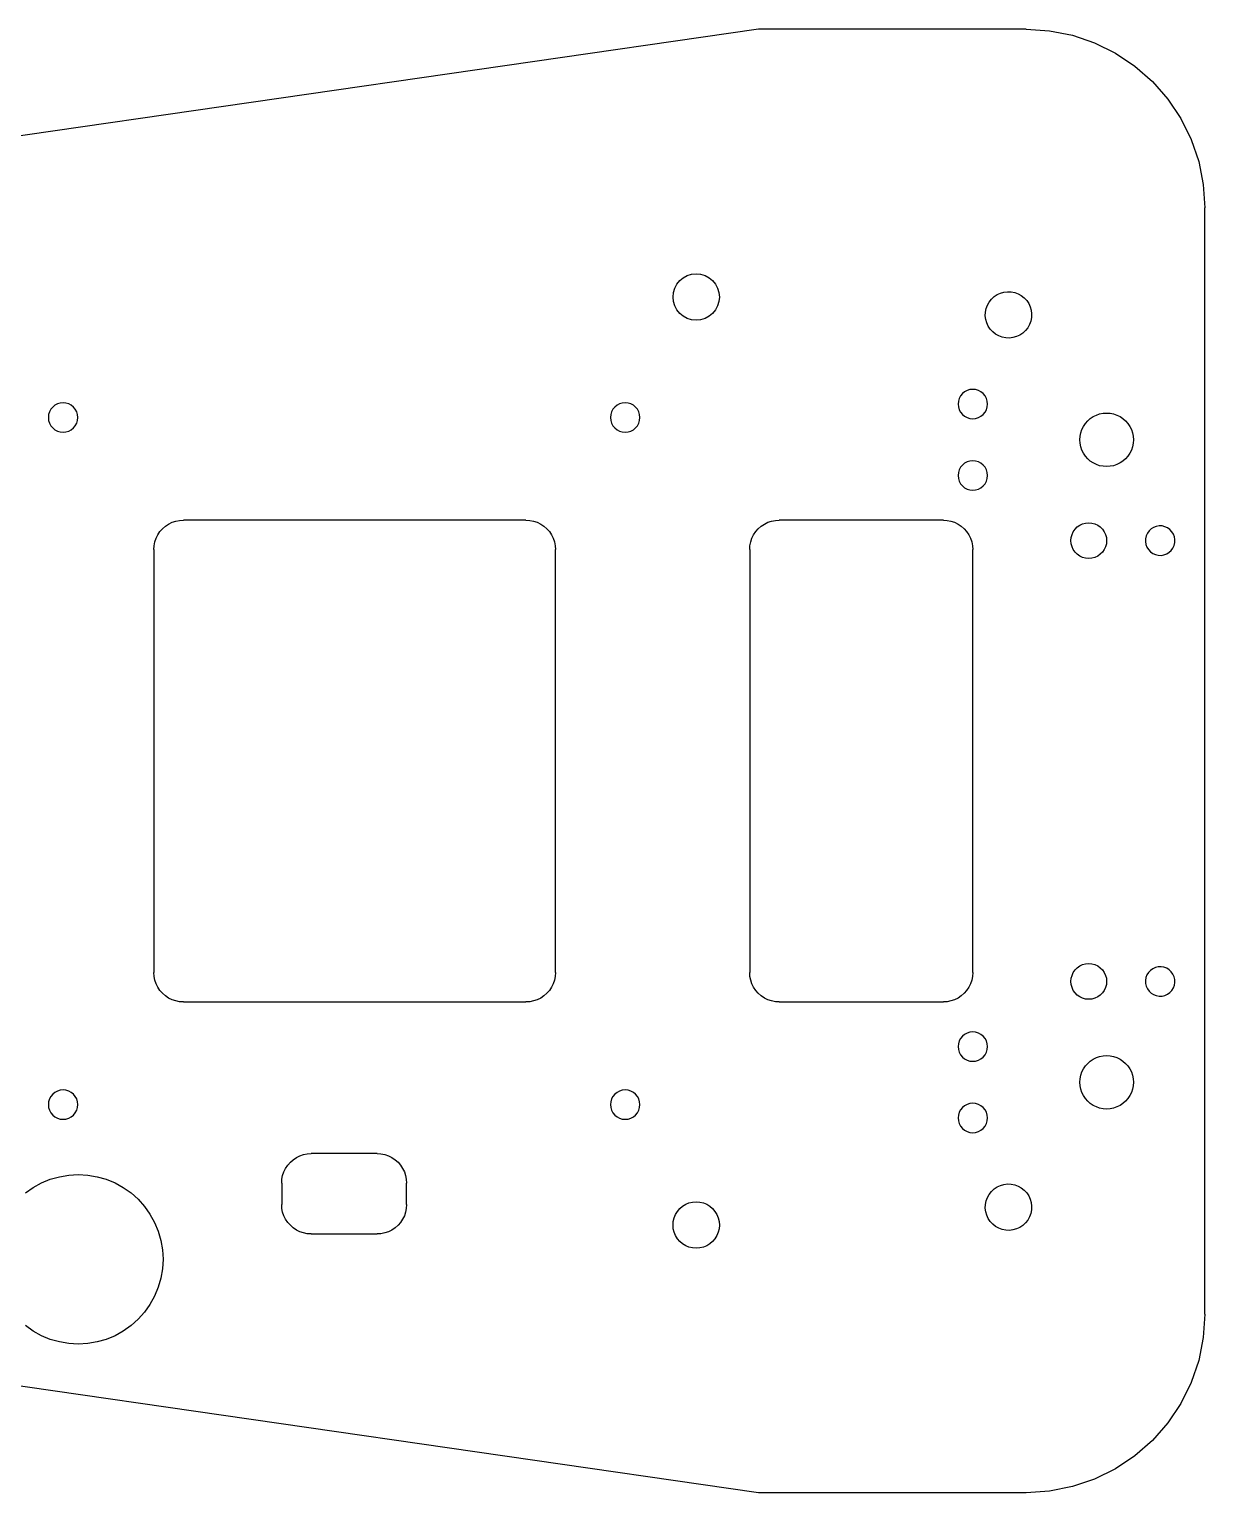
# Model space of a CAD drawing. Extents: x -118 to 146, y -80 to 84.
# Drawn here: x 14.3 to 146, y -80.3 to 83.7 of the extents above; entities that cross this region are included whole.
import ezdxf

# ---------------------------------------------------------------- set-up
doc = ezdxf.new("R2010")
doc.units = 0
doc.layers.get('0').update_dxf_attribs({"linetype": 'CONTINUOUS'})

msp = doc.modelspace()

# ---------------------------------------------------------------- linework, layer by layer
for p, q in [((96.05, 83.67), (-97.95, 55.66)), ((126.05, 83.67), (96.05, 83.67)), ((126.05, 83.67), (128.66, 83.5)), ((128.66, 83.5), (131.22, 82.99)), ((131.22, 82.99), (133.7, 82.14)), ((133.7, 82.14), (136.05, 80.99)), ((136.05, 80.99), (138.22, 79.53)), ((138.22, 79.53), (140.19, 77.81)), ((140.19, 77.81), (141.91, 75.84)), ((141.91, 75.84), (143.37, 73.67)), ((143.37, 73.67), (144.52, 71.32)), ((144.52, 71.32), (145.37, 68.84)), ((145.37, 68.84), (145.88, 66.28)), ((145.88, 66.28), (146.05, 63.67)), ((146.05, -60.34), (146.05, 63.67)), ((87.21, 55.5), (87.6, 55.82)), ((87.6, 55.82), (88.05, 56.06)), ((88.05, 56.06), (88.54, 56.21)), ((88.54, 56.21), (89.05, 56.26)), ((89.05, 56.26), (89.55, 56.21)), ((89.55, 56.21), (90.04, 56.06)), ((90.04, 56.06), (90.49, 55.82)), ((90.49, 55.82), (90.89, 55.5)), ((86.45, 53.66), (86.5, 54.17)), ((86.5, 54.17), (86.64, 54.65)), ((86.64, 54.65), (86.88, 55.1)), ((86.88, 55.1), (87.21, 55.5)), ((90.89, 55.5), (91.21, 55.1)), ((91.21, 55.1), (91.45, 54.65)), ((91.45, 54.65), (91.6, 54.17)), ((91.6, 54.17), (91.65, 53.66)), ((123.15, 54.1), (123.54, 54.21)), ((123.54, 54.21), (123.94, 54.26)), ((123.94, 54.26), (124.35, 54.24)), ((124.35, 54.24), (124.75, 54.16)), ((124.75, 54.16), (125.14, 54.02)), ((86.5, 53.15), (86.45, 53.66)), ((86.64, 52.66), (86.5, 53.15)), ((86.88, 52.21), (86.64, 52.66)), ((91.45, 52.66), (91.21, 52.21)), ((91.6, 53.15), (91.45, 52.66)), ((91.65, 53.66), (91.6, 53.15)), ((121.54, 52.37), (121.69, 52.75)), ((121.69, 52.75), (121.88, 53.1)), ((121.88, 53.1), (122.14, 53.42)), ((122.14, 53.42), (122.44, 53.7)), ((122.44, 53.7), (122.78, 53.93)), ((122.78, 53.93), (123.15, 54.1)), ((125.14, 54.02), (125.49, 53.82)), ((125.49, 53.82), (125.81, 53.57)), ((125.81, 53.57), (126.09, 53.27)), ((126.09, 53.27), (126.32, 52.93)), ((126.32, 52.93), (126.49, 52.56)), ((126.49, 52.56), (126.6, 52.17)), ((87.21, 51.82), (86.88, 52.21)), ((87.6, 51.5), (87.21, 51.82)), ((88.05, 51.26), (87.6, 51.5)), ((88.54, 51.11), (88.05, 51.26)), ((89.05, 51.06), (88.54, 51.11)), ((89.55, 51.11), (89.05, 51.06)), ((90.04, 51.26), (89.55, 51.11)), ((90.49, 51.5), (90.04, 51.26)), ((90.89, 51.82), (90.49, 51.5)), ((91.21, 52.21), (90.89, 51.82)), ((121.45, 51.56), (121.46, 51.97)), ((121.5, 51.15), (121.45, 51.56)), ((121.46, 51.97), (121.54, 52.37)), ((121.61, 50.76), (121.5, 51.15)), ((126.55, 50.95), (126.41, 50.57)), ((126.63, 51.35), (126.55, 50.95)), ((126.6, 52.17), (126.64, 51.76)), ((126.64, 51.76), (126.63, 51.35)), ((121.78, 50.39), (121.61, 50.76)), ((122, 50.05), (121.78, 50.39)), ((122.28, 49.75), (122, 50.05)), ((122.6, 49.5), (122.28, 49.75)), ((122.96, 49.3), (122.6, 49.5)), ((123.34, 49.16), (122.96, 49.3)), ((124.95, 49.22), (124.55, 49.11)), ((125.32, 49.39), (124.95, 49.22)), ((125.66, 49.62), (125.32, 49.39)), ((125.96, 49.89), (125.66, 49.62)), ((126.21, 50.21), (125.96, 49.89)), ((126.41, 50.57), (126.21, 50.21)), ((123.74, 49.08), (123.34, 49.16)), ((124.15, 49.06), (123.74, 49.08)), ((124.55, 49.11), (124.15, 49.06)), ((118.88, 42.83), (118.67, 42.58)), ((119.13, 43.03), (118.88, 42.83)), ((119.42, 43.18), (119.13, 43.03)), ((119.72, 43.28), (119.42, 43.18)), ((120.05, 43.31), (119.72, 43.28)), ((120.37, 43.28), (120.05, 43.31)), ((120.68, 43.18), (120.37, 43.28)), ((120.96, 43.03), (120.68, 43.18)), ((121.21, 42.83), (120.96, 43.03)), ((121.42, 42.58), (121.21, 42.83)), ((16.72, 41.08), (16.57, 40.79)), ((16.93, 41.33), (16.72, 41.08)), ((17.18, 41.53), (16.93, 41.33)), ((17.46, 41.68), (17.18, 41.53)), ((17.77, 41.78), (17.46, 41.68)), ((18.09, 41.81), (17.77, 41.78)), ((18.41, 41.78), (18.09, 41.81)), ((18.72, 41.68), (18.41, 41.78)), ((19.01, 41.53), (18.72, 41.68)), ((19.26, 41.33), (19.01, 41.53)), ((19.46, 41.08), (19.26, 41.33)), ((19.62, 40.79), (19.46, 41.08)), ((79.72, 41.08), (79.57, 40.79)), ((79.93, 41.33), (79.72, 41.08)), ((80.18, 41.53), (79.93, 41.33)), ((80.46, 41.68), (80.18, 41.53)), ((80.77, 41.78), (80.46, 41.68)), ((81.09, 41.81), (80.77, 41.78)), ((81.41, 41.78), (81.09, 41.81)), ((81.72, 41.68), (81.41, 41.78)), ((82.01, 41.53), (81.72, 41.68)), ((82.26, 41.33), (82.01, 41.53)), ((82.46, 41.08), (82.26, 41.33)), ((82.62, 40.79), (82.46, 41.08)), ((118.43, 41.98), (118.4, 41.66)), ((118.4, 41.66), (118.43, 41.34)), ((118.52, 42.29), (118.43, 41.98)), ((118.43, 41.34), (118.52, 41.03)), ((118.67, 42.58), (118.52, 42.29)), ((118.52, 41.03), (118.67, 40.74)), ((121.57, 42.29), (121.42, 42.58)), ((121.42, 40.74), (121.57, 41.03)), ((121.66, 41.98), (121.57, 42.29)), ((121.57, 41.03), (121.66, 41.34)), ((121.7, 41.66), (121.66, 41.98)), ((121.66, 41.34), (121.7, 41.66)), ((16.47, 40.48), (16.44, 40.16)), ((16.44, 40.16), (16.47, 39.84)), ((16.57, 40.79), (16.47, 40.48)), ((16.47, 39.84), (16.57, 39.53)), ((16.57, 39.53), (16.72, 39.24)), ((19.46, 39.24), (19.62, 39.53)), ((19.71, 40.48), (19.62, 40.79)), ((19.62, 39.53), (19.71, 39.84)), ((19.74, 40.16), (19.71, 40.48)), ((19.71, 39.84), (19.74, 40.16)), ((79.47, 40.48), (79.44, 40.16)), ((79.44, 40.16), (79.47, 39.84)), ((79.57, 40.79), (79.47, 40.48)), ((79.47, 39.84), (79.57, 39.53)), ((79.57, 39.53), (79.72, 39.24)), ((82.46, 39.24), (82.62, 39.53)), ((82.71, 40.48), (82.62, 40.79)), ((82.62, 39.53), (82.71, 39.84)), ((82.74, 40.16), (82.71, 40.48)), ((82.71, 39.84), (82.74, 40.16)), ((118.67, 40.74), (118.88, 40.49)), ((118.88, 40.49), (119.13, 40.29)), ((119.13, 40.29), (119.42, 40.14)), ((119.42, 40.14), (119.72, 40.04)), ((119.72, 40.04), (120.05, 40.01)), ((120.05, 40.01), (120.37, 40.04)), ((120.37, 40.04), (120.68, 40.14)), ((120.68, 40.14), (120.96, 40.29)), ((120.96, 40.29), (121.21, 40.49)), ((121.21, 40.49), (121.42, 40.74)), ((132.45, 39.16), (132.67, 39.49)), ((132.67, 39.49), (132.93, 39.78)), ((132.93, 39.78), (133.22, 40.04)), ((133.22, 40.04), (133.55, 40.26)), ((133.55, 40.26), (133.9, 40.43)), ((133.9, 40.43), (134.27, 40.56)), ((134.27, 40.56), (134.66, 40.63)), ((134.66, 40.63), (135.05, 40.66)), ((135.05, 40.66), (135.44, 40.63)), ((135.44, 40.63), (135.82, 40.56)), ((135.82, 40.56), (136.19, 40.43)), ((136.19, 40.43), (136.55, 40.26)), ((136.55, 40.26), (136.87, 40.04)), ((136.87, 40.04), (137.17, 39.78)), ((137.17, 39.78), (137.43, 39.49)), ((137.43, 39.49), (137.64, 39.16)), ((16.72, 39.24), (16.93, 38.99)), ((16.93, 38.99), (17.18, 38.79)), ((17.18, 38.79), (17.46, 38.64)), ((17.46, 38.64), (17.77, 38.54)), ((17.77, 38.54), (18.09, 38.51)), ((18.09, 38.51), (18.41, 38.54)), ((18.41, 38.54), (18.72, 38.64)), ((18.72, 38.64), (19.01, 38.79)), ((19.01, 38.79), (19.26, 38.99)), ((19.26, 38.99), (19.46, 39.24)), ((79.72, 39.24), (79.93, 38.99)), ((79.93, 38.99), (80.18, 38.79)), ((80.18, 38.79), (80.46, 38.64)), ((80.46, 38.64), (80.77, 38.54)), ((80.77, 38.54), (81.09, 38.51)), ((81.09, 38.51), (81.41, 38.54)), ((81.41, 38.54), (81.72, 38.64)), ((81.72, 38.64), (82.01, 38.79)), ((82.01, 38.79), (82.26, 38.99)), ((82.26, 38.99), (82.46, 39.24)), ((132.05, 37.66), (132.07, 38.05)), ((132.07, 38.05), (132.15, 38.44)), ((132.15, 38.44), (132.27, 38.81)), ((132.27, 38.81), (132.45, 39.16)), ((137.64, 39.16), (137.82, 38.81)), ((137.82, 38.81), (137.94, 38.44)), ((137.94, 38.44), (138.02, 38.05)), ((138.02, 38.05), (138.05, 37.66)), ((132.07, 37.27), (132.05, 37.66)), ((132.15, 36.88), (132.07, 37.27)), ((132.27, 36.51), (132.15, 36.88)), ((132.45, 36.16), (132.27, 36.51)), ((132.67, 35.83), (132.45, 36.16)), ((137.64, 36.16), (137.43, 35.83)), ((137.82, 36.51), (137.64, 36.16)), ((137.94, 36.88), (137.82, 36.51)), ((138.02, 37.27), (137.94, 36.88)), ((138.05, 37.66), (138.02, 37.27)), ((118.67, 34.58), (118.52, 34.29)), ((118.88, 34.83), (118.67, 34.58)), ((119.13, 35.03), (118.88, 34.83)), ((119.42, 35.18), (119.13, 35.03)), ((119.72, 35.28), (119.42, 35.18)), ((120.05, 35.31), (119.72, 35.28)), ((120.37, 35.28), (120.05, 35.31)), ((120.68, 35.18), (120.37, 35.28)), ((120.96, 35.03), (120.68, 35.18)), ((121.21, 34.83), (120.96, 35.03)), ((121.42, 34.58), (121.21, 34.83)), ((121.57, 34.29), (121.42, 34.58)), ((132.93, 35.54), (132.67, 35.83)), ((133.22, 35.28), (132.93, 35.54)), ((133.55, 35.06), (133.22, 35.28)), ((133.9, 34.89), (133.55, 35.06)), ((134.27, 34.76), (133.9, 34.89)), ((134.66, 34.69), (134.27, 34.76)), ((135.05, 34.66), (134.66, 34.69)), ((135.44, 34.69), (135.05, 34.66)), ((135.82, 34.76), (135.44, 34.69)), ((136.19, 34.89), (135.82, 34.76)), ((136.55, 35.06), (136.19, 34.89)), ((136.87, 35.28), (136.55, 35.06)), ((137.17, 35.54), (136.87, 35.28)), ((137.43, 35.83), (137.17, 35.54)), ((118.43, 33.98), (118.4, 33.66)), ((118.4, 33.66), (118.43, 33.34)), ((118.52, 34.29), (118.43, 33.98)), ((118.43, 33.34), (118.52, 33.03)), ((118.52, 33.03), (118.67, 32.74)), ((121.42, 32.74), (121.57, 33.03)), ((121.66, 33.98), (121.57, 34.29)), ((121.57, 33.03), (121.66, 33.34)), ((121.7, 33.66), (121.66, 33.98)), ((121.66, 33.34), (121.7, 33.66)), ((118.67, 32.74), (118.88, 32.49)), ((118.88, 32.49), (119.13, 32.29)), ((119.13, 32.29), (119.42, 32.14)), ((119.42, 32.14), (119.72, 32.04)), ((119.72, 32.04), (120.05, 32.01)), ((120.05, 32.01), (120.37, 32.04)), ((120.37, 32.04), (120.68, 32.14)), ((120.68, 32.14), (120.96, 32.29)), ((120.96, 32.29), (121.21, 32.49)), ((121.21, 32.49), (121.42, 32.74)), ((29.24, 27.69), (29.56, 27.98)), ((29.56, 27.98), (29.92, 28.22)), ((29.92, 28.22), (30.31, 28.41)), ((30.31, 28.41), (30.72, 28.55)), ((30.72, 28.55), (31.14, 28.63)), ((31.14, 28.63), (31.57, 28.66)), ((69.97, 28.66), (31.57, 28.66)), ((69.97, 28.66), (70.4, 28.63)), ((70.4, 28.63), (70.83, 28.55)), ((70.83, 28.55), (71.24, 28.41)), ((71.24, 28.41), (71.62, 28.22)), ((71.62, 28.22), (71.98, 27.98)), ((71.98, 27.98), (72.31, 27.69)), ((96.01, 27.69), (96.34, 27.98)), ((96.34, 27.98), (96.7, 28.22)), ((96.7, 28.22), (97.08, 28.41)), ((97.08, 28.41), (97.49, 28.55)), ((97.49, 28.55), (97.92, 28.63)), ((97.92, 28.63), (98.35, 28.66)), ((116.75, 28.66), (98.35, 28.66)), ((116.75, 28.66), (117.18, 28.63)), ((117.18, 28.63), (117.6, 28.55)), ((117.6, 28.55), (118.01, 28.41)), ((118.01, 28.41), (118.4, 28.22)), ((118.4, 28.22), (118.76, 27.98)), ((118.76, 27.98), (119.08, 27.69)), ((131.51, 27.65), (131.76, 27.89)), ((131.76, 27.89), (132.05, 28.09)), ((132.05, 28.09), (132.36, 28.24)), ((132.36, 28.24), (132.7, 28.33)), ((132.7, 28.33), (133.05, 28.36)), ((133.05, 28.36), (133.39, 28.33)), ((133.39, 28.33), (133.73, 28.24)), ((133.73, 28.24), (134.05, 28.09)), ((134.05, 28.09), (134.33, 27.89)), ((134.33, 27.89), (134.58, 27.65)), ((140.62, 27.95), (140.32, 27.84)), ((140.94, 28.01), (140.62, 27.95)), ((141.26, 28), (140.94, 28.01)), ((141.58, 27.92), (141.26, 28)), ((141.87, 27.79), (141.58, 27.92)), ((28.38, 26.21), (28.52, 26.62)), ((28.52, 26.62), (28.71, 27.01)), ((28.71, 27.01), (28.95, 27.37)), ((28.95, 27.37), (29.24, 27.69)), ((72.31, 27.69), (72.59, 27.37)), ((72.59, 27.37), (72.83, 27.01)), ((72.83, 27.01), (73.02, 26.62)), ((73.02, 26.62), (73.16, 26.21)), ((95.16, 26.21), (95.3, 26.62)), ((95.3, 26.62), (95.49, 27.01)), ((95.49, 27.01), (95.73, 27.37)), ((95.73, 27.37), (96.01, 27.69)), ((119.08, 27.69), (119.36, 27.37)), ((119.36, 27.37), (119.6, 27.01)), ((119.6, 27.01), (119.8, 26.62)), ((119.8, 26.62), (119.93, 26.21)), ((131.05, 26.36), (131.08, 26.71)), ((131.08, 26.01), (131.05, 26.36)), ((131.08, 26.71), (131.17, 27.04)), ((131.17, 27.04), (131.31, 27.36)), ((131.31, 27.36), (131.51, 27.65)), ((134.58, 27.65), (134.78, 27.36)), ((134.78, 27.36), (134.93, 27.04)), ((134.93, 27.04), (135.02, 26.71)), ((135.02, 26.71), (135.05, 26.36)), ((135.05, 26.36), (135.02, 26.01)), ((139.41, 26.57), (139.4, 26.25)), ((139.4, 26.25), (139.45, 25.93)), ((139.48, 26.89), (139.41, 26.57)), ((139.62, 27.18), (139.48, 26.89)), ((139.81, 27.45), (139.62, 27.18)), ((140.04, 27.67), (139.81, 27.45)), ((140.32, 27.84), (140.04, 27.67)), ((142.13, 27.6), (141.87, 27.79)), ((142.36, 27.36), (142.13, 27.6)), ((142.53, 27.09), (142.36, 27.36)), ((142.64, 26.79), (142.53, 27.09)), ((142.69, 26.47), (142.64, 26.79)), ((142.68, 26.14), (142.69, 26.47)), ((28.27, 25.36), (28.3, 25.79)), ((28.27, 25.36), (28.27, -22.04)), ((28.3, 25.79), (28.38, 26.21)), ((73.16, 26.21), (73.24, 25.79)), ((73.24, 25.79), (73.27, 25.36)), ((73.27, -22.04), (73.27, 25.36)), ((95.05, 25.36), (95.07, 25.79)), ((95.05, 25.36), (95.05, -22.04)), ((95.07, 25.79), (95.16, 26.21)), ((119.93, 26.21), (120.02, 25.79)), ((120.02, 25.79), (120.05, 25.36)), ((120.05, -22.04), (120.05, 25.36)), ((131.17, 25.68), (131.08, 26.01)), ((131.31, 25.36), (131.17, 25.68)), ((131.51, 25.07), (131.31, 25.36)), ((131.76, 24.83), (131.51, 25.07)), ((132.05, 24.63), (131.76, 24.83)), ((132.36, 24.48), (132.05, 24.63)), ((134.05, 24.63), (133.73, 24.48)), ((134.33, 24.83), (134.05, 24.63)), ((134.58, 25.07), (134.33, 24.83)), ((134.78, 25.36), (134.58, 25.07)), ((134.93, 25.68), (134.78, 25.36)), ((135.02, 26.01), (134.93, 25.68)), ((139.45, 25.93), (139.57, 25.63)), ((139.57, 25.63), (139.74, 25.35)), ((139.74, 25.35), (139.96, 25.12)), ((139.96, 25.12), (140.22, 24.93)), ((140.22, 24.93), (140.52, 24.8)), ((140.52, 24.8), (140.83, 24.72)), ((140.83, 24.72), (141.15, 24.71)), ((141.15, 24.71), (141.47, 24.77)), ((141.47, 24.77), (141.78, 24.88)), ((141.78, 24.88), (142.05, 25.05)), ((142.05, 25.05), (142.29, 25.27)), ((142.29, 25.27), (142.48, 25.53)), ((142.48, 25.53), (142.61, 25.83)), ((142.61, 25.83), (142.68, 26.14)), ((132.7, 24.39), (132.36, 24.48)), ((133.05, 24.36), (132.7, 24.39)), ((133.39, 24.39), (133.05, 24.36)), ((133.73, 24.48), (133.39, 24.39)), ((131.76, -21.51), (132.05, -21.31)), ((132.05, -21.31), (132.36, -21.16)), ((132.36, -21.16), (132.7, -21.07)), ((132.7, -21.07), (133.05, -21.04)), ((133.05, -21.04), (133.39, -21.07)), ((133.39, -21.07), (133.73, -21.16)), ((133.73, -21.16), (134.05, -21.31)), ((134.05, -21.31), (134.33, -21.51)), ((28.3, -22.47), (28.27, -22.04)), ((28.38, -22.89), (28.3, -22.47)), ((28.52, -23.3), (28.38, -22.89)), ((73.16, -22.89), (73.02, -23.3)), ((73.24, -22.47), (73.16, -22.89)), ((73.27, -22.04), (73.24, -22.47)), ((95.07, -22.47), (95.05, -22.04)), ((95.16, -22.89), (95.07, -22.47)), ((95.3, -23.3), (95.16, -22.89)), ((119.93, -22.89), (119.8, -23.3)), ((120.02, -22.47), (119.93, -22.89)), ((120.05, -22.04), (120.02, -22.47)), ((131.05, -23.04), (131.08, -22.69)), ((131.08, -22.69), (131.17, -22.36)), ((131.17, -22.36), (131.31, -22.04)), ((131.31, -22.04), (131.51, -21.75)), ((131.51, -21.75), (131.76, -21.51)), ((134.33, -21.51), (134.58, -21.75)), ((134.58, -21.75), (134.78, -22.04)), ((134.78, -22.04), (134.93, -22.36)), ((134.93, -22.36), (135.02, -22.69)), ((135.02, -22.69), (135.05, -23.04)), ((139.45, -22.61), (139.4, -22.93)), ((139.4, -22.93), (139.41, -23.26)), ((139.57, -22.31), (139.45, -22.61)), ((139.74, -22.04), (139.57, -22.31)), ((139.96, -21.8), (139.74, -22.04)), ((140.22, -21.61), (139.96, -21.8)), ((140.52, -21.48), (140.22, -21.61)), ((140.83, -21.4), (140.52, -21.48)), ((141.15, -21.39), (140.83, -21.4)), ((141.47, -21.45), (141.15, -21.39)), ((141.78, -21.56), (141.47, -21.45)), ((142.05, -21.73), (141.78, -21.56)), ((142.29, -21.95), (142.05, -21.73)), ((142.48, -22.22), (142.29, -21.95)), ((142.61, -22.51), (142.48, -22.22)), ((142.68, -22.83), (142.61, -22.51)), ((142.69, -23.15), (142.68, -22.83)), ((28.71, -23.69), (28.52, -23.3)), ((28.95, -24.05), (28.71, -23.69)), ((29.24, -24.37), (28.95, -24.05)), ((29.56, -24.66), (29.24, -24.37)), ((72.31, -24.37), (71.98, -24.66)), ((72.59, -24.05), (72.31, -24.37)), ((72.83, -23.69), (72.59, -24.05)), ((73.02, -23.3), (72.83, -23.69)), ((95.49, -23.69), (95.3, -23.3)), ((95.73, -24.05), (95.49, -23.69)), ((96.01, -24.37), (95.73, -24.05)), ((96.34, -24.66), (96.01, -24.37)), ((119.08, -24.37), (118.76, -24.66)), ((119.36, -24.05), (119.08, -24.37)), ((119.6, -23.69), (119.36, -24.05)), ((119.8, -23.3), (119.6, -23.69)), ((131.08, -23.39), (131.05, -23.04)), ((131.17, -23.72), (131.08, -23.39)), ((131.31, -24.04), (131.17, -23.72)), ((131.51, -24.33), (131.31, -24.04)), ((131.76, -24.57), (131.51, -24.33)), ((132.05, -24.77), (131.76, -24.57)), ((134.33, -24.57), (134.05, -24.77)), ((134.58, -24.33), (134.33, -24.57)), ((134.78, -24.04), (134.58, -24.33)), ((134.93, -23.72), (134.78, -24.04)), ((135.02, -23.39), (134.93, -23.72)), ((135.05, -23.04), (135.02, -23.39)), ((139.41, -23.26), (139.48, -23.57)), ((139.48, -23.57), (139.62, -23.87)), ((139.62, -23.87), (139.81, -24.13)), ((139.81, -24.13), (140.04, -24.35)), ((140.04, -24.35), (140.32, -24.52)), ((140.32, -24.52), (140.62, -24.63)), ((141.58, -24.6), (141.87, -24.47)), ((141.87, -24.47), (142.13, -24.28)), ((142.13, -24.28), (142.36, -24.05)), ((142.36, -24.05), (142.53, -23.77)), ((142.53, -23.77), (142.64, -23.47)), ((142.64, -23.47), (142.69, -23.15)), ((29.92, -24.9), (29.56, -24.66)), ((30.31, -25.09), (29.92, -24.9)), ((30.72, -25.23), (30.31, -25.09)), ((31.14, -25.31), (30.72, -25.23)), ((31.57, -25.34), (31.14, -25.31)), ((31.57, -25.34), (69.97, -25.34)), ((70.4, -25.31), (69.97, -25.34)), ((70.83, -25.23), (70.4, -25.31)), ((71.24, -25.09), (70.83, -25.23)), ((71.62, -24.9), (71.24, -25.09)), ((71.98, -24.66), (71.62, -24.9)), ((96.7, -24.9), (96.34, -24.66)), ((97.08, -25.09), (96.7, -24.9)), ((97.49, -25.23), (97.08, -25.09)), ((97.92, -25.31), (97.49, -25.23)), ((98.35, -25.34), (97.92, -25.31)), ((98.35, -25.34), (116.75, -25.34)), ((117.18, -25.31), (116.75, -25.34)), ((117.6, -25.23), (117.18, -25.31)), ((118.01, -25.09), (117.6, -25.23)), ((118.4, -24.9), (118.01, -25.09)), ((118.76, -24.66), (118.4, -24.9)), ((132.36, -24.92), (132.05, -24.77)), ((132.7, -25.01), (132.36, -24.92)), ((133.05, -25.04), (132.7, -25.01)), ((133.39, -25.01), (133.05, -25.04)), ((133.73, -24.92), (133.39, -25.01)), ((134.05, -24.77), (133.73, -24.92)), ((140.62, -24.63), (140.94, -24.69)), ((140.94, -24.69), (141.26, -24.68)), ((141.26, -24.68), (141.58, -24.6)), ((118.67, -29.42), (118.52, -29.71)), ((118.88, -29.17), (118.67, -29.42)), ((119.13, -28.97), (118.88, -29.17)), ((119.42, -28.82), (119.13, -28.97)), ((119.72, -28.72), (119.42, -28.82)), ((120.05, -28.69), (119.72, -28.72)), ((120.37, -28.72), (120.05, -28.69)), ((120.68, -28.82), (120.37, -28.72)), ((120.96, -28.97), (120.68, -28.82)), ((121.21, -29.17), (120.96, -28.97)), ((121.42, -29.42), (121.21, -29.17)), ((121.57, -29.71), (121.42, -29.42)), ((118.43, -30.02), (118.4, -30.34)), ((118.4, -30.34), (118.43, -30.66)), ((118.52, -29.71), (118.43, -30.02)), ((118.43, -30.66), (118.52, -30.97)), ((118.52, -30.97), (118.67, -31.26)), ((121.42, -31.26), (121.57, -30.97)), ((121.66, -30.02), (121.57, -29.71)), ((121.57, -30.97), (121.66, -30.66)), ((121.7, -30.34), (121.66, -30.02)), ((121.66, -30.66), (121.7, -30.34)), ((118.67, -31.26), (118.88, -31.51)), ((118.88, -31.51), (119.13, -31.71)), ((119.13, -31.71), (119.42, -31.86)), ((119.42, -31.86), (119.72, -31.96)), ((119.72, -31.96), (120.05, -31.99)), ((120.05, -31.99), (120.37, -31.96)), ((120.37, -31.96), (120.68, -31.86)), ((120.68, -31.86), (120.96, -31.71)), ((120.96, -31.71), (121.21, -31.51)), ((121.21, -31.51), (121.42, -31.26)), ((132.45, -32.84), (132.67, -32.51)), ((132.67, -32.51), (132.93, -32.22)), ((132.93, -32.22), (133.22, -31.96)), ((133.22, -31.96), (133.55, -31.74)), ((133.55, -31.74), (133.9, -31.57)), ((133.9, -31.57), (134.27, -31.44)), ((134.27, -31.44), (134.66, -31.37)), ((134.66, -31.37), (135.05, -31.34)), ((135.05, -31.34), (135.44, -31.37)), ((135.44, -31.37), (135.82, -31.44)), ((135.82, -31.44), (136.19, -31.57)), ((136.19, -31.57), (136.55, -31.74)), ((136.55, -31.74), (136.87, -31.96)), ((136.87, -31.96), (137.17, -32.22)), ((137.17, -32.22), (137.43, -32.51)), ((137.43, -32.51), (137.64, -32.84)), ((132.05, -34.34), (132.07, -33.95)), ((132.07, -34.73), (132.05, -34.34)), ((132.07, -33.95), (132.15, -33.56)), ((132.15, -33.56), (132.27, -33.19)), ((132.27, -33.19), (132.45, -32.84)), ((137.64, -32.84), (137.82, -33.19)), ((137.82, -33.19), (137.94, -33.56)), ((137.94, -33.56), (138.02, -33.95)), ((138.02, -33.95), (138.05, -34.34)), ((138.05, -34.34), (138.02, -34.73)), ((16.72, -35.92), (16.57, -36.21)), ((16.93, -35.67), (16.72, -35.92)), ((17.18, -35.47), (16.93, -35.67)), ((17.46, -35.32), (17.18, -35.47)), ((17.77, -35.22), (17.46, -35.32)), ((18.09, -35.19), (17.77, -35.22)), ((18.41, -35.22), (18.09, -35.19)), ((18.72, -35.32), (18.41, -35.22)), ((19.01, -35.47), (18.72, -35.32)), ((19.26, -35.67), (19.01, -35.47)), ((19.46, -35.92), (19.26, -35.67)), ((19.62, -36.21), (19.46, -35.92)), ((79.72, -35.92), (79.57, -36.21)), ((79.93, -35.67), (79.72, -35.92)), ((80.18, -35.47), (79.93, -35.67)), ((80.46, -35.32), (80.18, -35.47)), ((80.77, -35.22), (80.46, -35.32)), ((81.09, -35.19), (80.77, -35.22)), ((81.41, -35.22), (81.09, -35.19)), ((81.72, -35.32), (81.41, -35.22)), ((82.01, -35.47), (81.72, -35.32)), ((82.26, -35.67), (82.01, -35.47)), ((82.46, -35.92), (82.26, -35.67)), ((82.62, -36.21), (82.46, -35.92)), ((132.15, -35.12), (132.07, -34.73)), ((132.27, -35.49), (132.15, -35.12)), ((132.45, -35.84), (132.27, -35.49)), ((132.67, -36.17), (132.45, -35.84)), ((137.64, -35.84), (137.43, -36.17)), ((137.82, -35.49), (137.64, -35.84)), ((137.94, -35.12), (137.82, -35.49)), ((138.02, -34.73), (137.94, -35.12)), ((16.47, -36.52), (16.44, -36.84)), ((16.44, -36.84), (16.47, -37.16)), ((16.57, -36.21), (16.47, -36.52)), ((16.47, -37.16), (16.57, -37.47)), ((16.57, -37.47), (16.72, -37.76)), ((19.46, -37.76), (19.62, -37.47)), ((19.71, -36.52), (19.62, -36.21)), ((19.62, -37.47), (19.71, -37.16)), ((19.74, -36.84), (19.71, -36.52)), ((19.71, -37.16), (19.74, -36.84)), ((79.47, -36.52), (79.44, -36.84)), ((79.44, -36.84), (79.47, -37.16)), ((79.57, -36.21), (79.47, -36.52)), ((79.47, -37.16), (79.57, -37.47)), ((79.57, -37.47), (79.72, -37.76)), ((82.46, -37.76), (82.62, -37.47)), ((82.71, -36.52), (82.62, -36.21)), ((82.62, -37.47), (82.71, -37.16)), ((82.74, -36.84), (82.71, -36.52)), ((82.71, -37.16), (82.74, -36.84)), ((118.52, -37.71), (118.43, -38.02)), ((118.67, -37.42), (118.52, -37.71)), ((118.88, -37.17), (118.67, -37.42)), ((119.13, -36.97), (118.88, -37.17)), ((119.42, -36.82), (119.13, -36.97)), ((119.72, -36.72), (119.42, -36.82)), ((120.05, -36.69), (119.72, -36.72)), ((120.37, -36.72), (120.05, -36.69)), ((120.68, -36.82), (120.37, -36.72)), ((120.96, -36.97), (120.68, -36.82)), ((121.21, -37.17), (120.96, -36.97)), ((121.42, -37.42), (121.21, -37.17)), ((121.57, -37.71), (121.42, -37.42)), ((121.66, -38.02), (121.57, -37.71)), ((132.93, -36.46), (132.67, -36.17)), ((133.22, -36.72), (132.93, -36.46)), ((133.55, -36.94), (133.22, -36.72)), ((133.9, -37.11), (133.55, -36.94)), ((134.27, -37.24), (133.9, -37.11)), ((134.66, -37.31), (134.27, -37.24)), ((135.05, -37.34), (134.66, -37.31)), ((135.44, -37.31), (135.05, -37.34)), ((135.82, -37.24), (135.44, -37.31)), ((136.19, -37.11), (135.82, -37.24)), ((136.55, -36.94), (136.19, -37.11)), ((136.87, -36.72), (136.55, -36.94)), ((137.17, -36.46), (136.87, -36.72)), ((137.43, -36.17), (137.17, -36.46)), ((16.72, -37.76), (16.93, -38.01)), ((16.93, -38.01), (17.18, -38.21)), ((17.18, -38.21), (17.46, -38.36)), ((17.46, -38.36), (17.77, -38.46)), ((17.77, -38.46), (18.09, -38.49)), ((18.09, -38.49), (18.41, -38.46)), ((18.41, -38.46), (18.72, -38.36)), ((18.72, -38.36), (19.01, -38.21)), ((19.01, -38.21), (19.26, -38.01)), ((19.26, -38.01), (19.46, -37.76)), ((79.72, -37.76), (79.93, -38.01)), ((79.93, -38.01), (80.18, -38.21)), ((80.18, -38.21), (80.46, -38.36)), ((80.46, -38.36), (80.77, -38.46)), ((80.77, -38.46), (81.09, -38.49)), ((81.09, -38.49), (81.41, -38.46)), ((81.41, -38.46), (81.72, -38.36)), ((81.72, -38.36), (82.01, -38.21)), ((82.01, -38.21), (82.26, -38.01)), ((82.26, -38.01), (82.46, -37.76)), ((118.43, -38.02), (118.4, -38.34)), ((118.4, -38.34), (118.43, -38.66)), ((118.43, -38.66), (118.52, -38.97)), ((118.52, -38.97), (118.67, -39.26)), ((118.67, -39.26), (118.88, -39.51)), ((121.21, -39.51), (121.42, -39.26)), ((121.42, -39.26), (121.57, -38.97)), ((121.57, -38.97), (121.66, -38.66)), ((121.7, -38.34), (121.66, -38.02)), ((121.66, -38.66), (121.7, -38.34)), ((118.88, -39.51), (119.13, -39.71)), ((119.13, -39.71), (119.42, -39.86)), ((119.42, -39.86), (119.72, -39.96)), ((119.72, -39.96), (120.05, -39.99)), ((120.05, -39.99), (120.37, -39.96)), ((120.37, -39.96), (120.68, -39.86)), ((120.68, -39.86), (120.96, -39.71)), ((120.96, -39.71), (121.21, -39.51)), ((44.24, -42.78), (44.63, -42.59)), ((44.63, -42.59), (45.04, -42.45)), ((45.04, -42.45), (45.46, -42.37)), ((45.46, -42.37), (45.89, -42.34)), ((53.29, -42.34), (45.89, -42.34)), ((53.29, -42.34), (53.72, -42.37)), ((53.72, -42.37), (54.15, -42.45)), ((54.15, -42.45), (54.56, -42.59)), ((54.56, -42.59), (54.94, -42.78)), ((42.84, -44.38), (43.03, -43.99)), ((43.03, -43.99), (43.27, -43.63)), ((43.27, -43.63), (43.56, -43.31)), ((43.56, -43.31), (43.88, -43.02)), ((43.88, -43.02), (44.24, -42.78)), ((54.94, -42.78), (55.3, -43.02)), ((55.3, -43.02), (55.63, -43.31)), ((55.63, -43.31), (55.91, -43.63)), ((55.91, -43.63), (56.15, -43.99)), ((56.15, -43.99), (56.34, -44.38)), ((14.73, -46.13), (15.67, -45.62)), ((15.67, -45.62), (16.65, -45.21)), ((16.65, -45.21), (17.67, -44.92)), ((17.67, -44.92), (18.72, -44.74)), ((18.72, -44.74), (19.79, -44.68)), ((19.79, -44.68), (20.85, -44.74)), ((20.85, -44.74), (21.9, -44.92)), ((21.9, -44.92), (22.93, -45.21)), ((22.93, -45.21), (23.91, -45.62)), ((23.91, -45.62), (24.84, -46.13)), ((42.59, -45.64), (42.62, -45.21)), ((42.59, -45.64), (42.59, -48.04)), ((42.62, -45.21), (42.7, -44.79)), ((42.7, -44.79), (42.84, -44.38)), ((56.34, -44.38), (56.48, -44.79)), ((56.48, -44.79), (56.56, -45.21)), ((56.56, -45.21), (56.59, -45.64)), ((56.59, -48.04), (56.59, -45.64)), ((122.78, -46.07), (123.15, -45.9)), ((123.15, -45.9), (123.54, -45.79)), ((123.54, -45.79), (123.94, -45.74)), ((123.94, -45.74), (124.35, -45.76)), ((124.35, -45.76), (124.75, -45.84)), ((124.75, -45.84), (125.14, -45.98)), ((13.86, -46.75), (14.73, -46.13)), ((24.84, -46.13), (25.71, -46.75)), ((25.71, -46.75), (26.51, -47.46)), ((26.51, -47.46), (27.22, -48.26)), ((121.54, -47.63), (121.69, -47.25)), ((121.69, -47.25), (121.88, -46.9)), ((121.88, -46.9), (122.14, -46.58)), ((122.14, -46.58), (122.44, -46.3)), ((122.44, -46.3), (122.78, -46.07)), ((125.14, -45.98), (125.49, -46.18)), ((125.49, -46.18), (125.81, -46.43)), ((125.81, -46.43), (126.09, -46.73)), ((126.09, -46.73), (126.32, -47.07)), ((126.32, -47.07), (126.49, -47.44)), ((126.49, -47.44), (126.6, -47.83)), ((27.22, -48.26), (27.83, -49.12)), ((27.83, -49.12), (28.35, -50.06)), ((42.62, -48.47), (42.59, -48.04)), ((42.7, -48.89), (42.62, -48.47)), ((42.84, -49.3), (42.7, -48.89)), ((56.48, -48.89), (56.34, -49.3)), ((56.56, -48.47), (56.48, -48.89)), ((56.59, -48.04), (56.56, -48.47)), ((86.57, -49.54), (86.73, -49.16)), ((86.73, -49.16), (86.94, -48.81)), ((86.94, -48.81), (87.21, -48.5)), ((87.21, -48.5), (87.52, -48.24)), ((87.52, -48.24), (87.87, -48.02)), ((87.87, -48.02), (88.24, -47.87)), ((88.24, -47.87), (88.64, -47.77)), ((88.64, -47.77), (89.05, -47.74)), ((89.05, -47.74), (89.45, -47.77)), ((89.45, -47.77), (89.85, -47.87)), ((89.85, -47.87), (90.23, -48.02)), ((90.23, -48.02), (90.57, -48.24)), ((90.57, -48.24), (90.89, -48.5)), ((90.89, -48.5), (91.15, -48.81)), ((91.15, -48.81), (91.36, -49.16)), ((91.36, -49.16), (91.52, -49.54)), ((121.45, -48.44), (121.46, -48.03)), ((121.5, -48.85), (121.45, -48.44)), ((121.46, -48.03), (121.54, -47.63)), ((121.61, -49.24), (121.5, -48.85)), ((126.55, -49.05), (126.41, -49.43)), ((126.63, -48.65), (126.55, -49.05)), ((126.6, -47.83), (126.64, -48.24)), ((126.64, -48.24), (126.63, -48.65)), ((28.35, -50.06), (28.75, -51.04)), ((43.03, -49.69), (42.84, -49.3)), ((43.27, -50.05), (43.03, -49.69)), ((43.56, -50.37), (43.27, -50.05)), ((43.88, -50.66), (43.56, -50.37)), ((44.24, -50.9), (43.88, -50.66)), ((55.3, -50.66), (54.94, -50.9)), ((55.63, -50.37), (55.3, -50.66)), ((55.91, -50.05), (55.63, -50.37)), ((56.15, -49.69), (55.91, -50.05)), ((56.34, -49.3), (56.15, -49.69)), ((86.45, -50.34), (86.48, -49.93)), ((86.48, -50.75), (86.45, -50.34)), ((86.48, -49.93), (86.57, -49.54)), ((86.57, -51.14), (86.48, -50.75)), ((91.52, -49.54), (91.61, -49.93)), ((91.61, -50.75), (91.52, -51.14)), ((91.61, -49.93), (91.65, -50.34)), ((91.65, -50.34), (91.61, -50.75)), ((121.78, -49.61), (121.61, -49.24)), ((122, -49.95), (121.78, -49.61)), ((122.28, -50.25), (122, -49.95)), ((122.6, -50.5), (122.28, -50.25)), ((122.96, -50.7), (122.6, -50.5)), ((123.34, -50.84), (122.96, -50.7)), ((124.95, -50.78), (124.55, -50.89)), ((125.32, -50.61), (124.95, -50.78)), ((125.66, -50.38), (125.32, -50.61)), ((125.96, -50.11), (125.66, -50.38)), ((126.21, -49.79), (125.96, -50.11)), ((126.41, -49.43), (126.21, -49.79)), ((96.05, -80.34), (-97.95, -52.34)), ((28.75, -51.04), (29.05, -52.06)), ((29.05, -52.06), (29.23, -53.12)), ((44.63, -51.09), (44.24, -50.9)), ((45.04, -51.23), (44.63, -51.09)), ((45.46, -51.31), (45.04, -51.23)), ((45.89, -51.34), (45.46, -51.31)), ((45.89, -51.34), (53.29, -51.34)), ((53.72, -51.31), (53.29, -51.34)), ((54.15, -51.23), (53.72, -51.31)), ((54.56, -51.09), (54.15, -51.23)), ((54.94, -50.9), (54.56, -51.09)), ((86.73, -51.52), (86.57, -51.14)), ((86.94, -51.87), (86.73, -51.52)), ((87.21, -52.18), (86.94, -51.87)), ((87.52, -52.44), (87.21, -52.18)), ((87.87, -52.66), (87.52, -52.44)), ((90.57, -52.44), (90.23, -52.66)), ((90.89, -52.18), (90.57, -52.44)), ((91.15, -51.87), (90.89, -52.18)), ((91.36, -51.52), (91.15, -51.87)), ((91.52, -51.14), (91.36, -51.52)), ((123.74, -50.92), (123.34, -50.84)), ((124.15, -50.94), (123.74, -50.92)), ((124.55, -50.89), (124.15, -50.94)), ((29.23, -53.12), (29.29, -54.18)), ((88.24, -52.81), (87.87, -52.66)), ((88.64, -52.91), (88.24, -52.81)), ((89.05, -52.94), (88.64, -52.91)), ((89.45, -52.91), (89.05, -52.94)), ((89.85, -52.81), (89.45, -52.91)), ((90.23, -52.66), (89.85, -52.81)), ((29.23, -55.24), (29.05, -56.29)), ((29.29, -54.18), (29.23, -55.24)), ((28.75, -57.32), (28.35, -58.3)), ((29.05, -56.29), (28.75, -57.32)), ((28.35, -58.3), (27.83, -59.23)), ((27.22, -60.1), (26.51, -60.9)), ((27.83, -59.23), (27.22, -60.1)), ((146.05, -60.34), (145.88, -62.95)), ((14.73, -62.22), (13.86, -61.61)), ((15.67, -62.74), (14.73, -62.22)), ((24.84, -62.22), (23.91, -62.74)), ((25.71, -61.61), (24.84, -62.22)), ((26.51, -60.9), (25.71, -61.61)), ((16.65, -63.15), (15.67, -62.74)), ((17.67, -63.44), (16.65, -63.15)), ((18.72, -63.62), (17.67, -63.44)), ((19.79, -63.68), (18.72, -63.62)), ((20.85, -63.62), (19.79, -63.68)), ((21.9, -63.44), (20.85, -63.62)), ((22.93, -63.15), (21.9, -63.44)), ((23.91, -62.74), (22.93, -63.15)), ((145.88, -62.95), (145.37, -65.52)), ((145.37, -65.52), (144.52, -67.99)), ((144.52, -67.99), (143.37, -70.34)), ((143.37, -70.34), (141.91, -72.52)), ((141.91, -72.52), (140.19, -74.48)), ((140.19, -74.48), (138.22, -76.21)), ((138.22, -76.21), (136.05, -77.66)), ((136.05, -77.66), (133.7, -78.82)), ((126.05, -80.34), (96.05, -80.34)), ((128.66, -80.17), (126.05, -80.34)), ((131.22, -79.66), (128.66, -80.17)), ((133.7, -78.82), (131.22, -79.66))]:
    msp.add_line(p, q)

doc.saveas('drawing.dxf')
